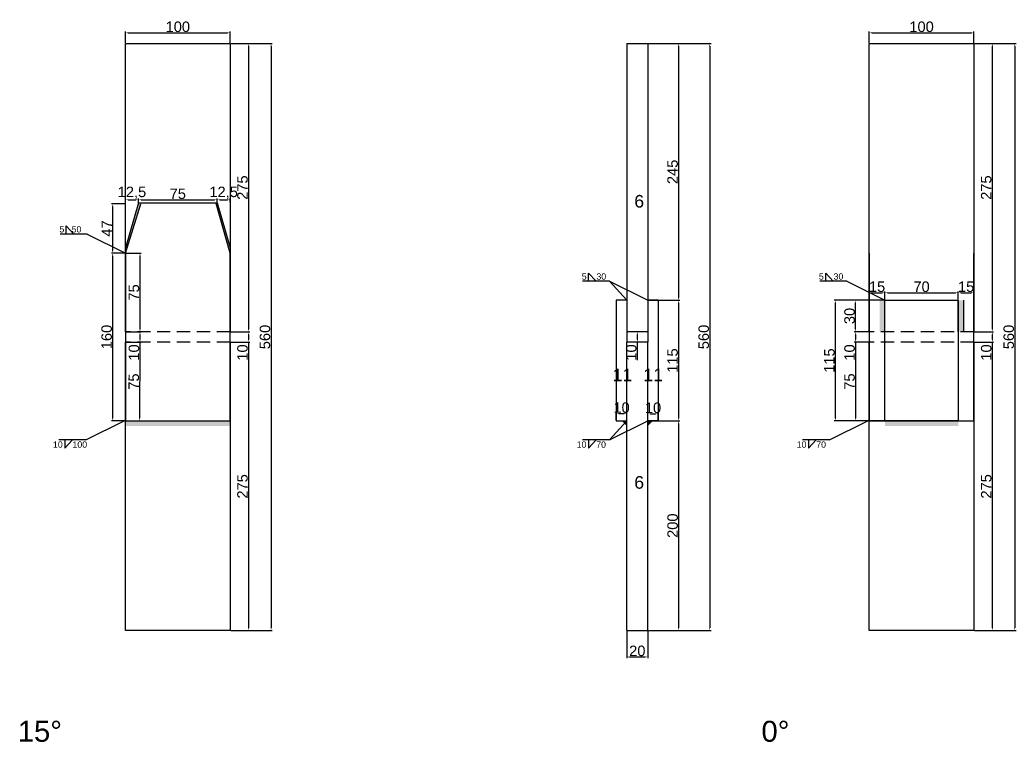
# Model space of a CAD drawing. Header units: millimetres. Extents: x 277 to 35015, y -7843 to 25622.
# Drawn here: x 6207 to 7158, y -7032 to -6344 of the extents above; entities that cross this region are included whole.
import ezdxf

# ---------------------------------------------------------------- set-up
doc = ezdxf.new("R2010")
doc.units = ezdxf.units.MM
doc.linetypes.add('DASHED', pattern=[19.05, 12.7, -6.35])
for name, color, linetype in [('尺寸标注', 6, 'Continuous'), ('标号', 4, 'Continuous'), ('焊缝', 250, 'Continuous')]:
    doc.layers.add(name, color=color, linetype=linetype)
doc.styles.get("Standard").update_dxf_attribs({"font": 'arial.ttf'})
doc.dimstyles.new('ISO-25-JHF', dxfattribs={"dimtxt": 10, "dimasz": 2.5, "dimexe": 1.25, "dimexo": 0.625, "dimtad": 1, "dimtxsty": 'Standard', "dimcen": 2.5, "dimadec": 0, "dimazin": 0, "dimtfac": 1, "dimtmove": 0, "dimatfit": 3, "dimfxl": 1, "dimarcsym": 0})

# ---------------------------------------------------------------- blocks, each defined once
blk = doc.blocks.new('*D1126')
at = {"layer": 'Defpoints', "color": 0, "transparency": 16777216}
for p in [(6408.11, -6355.84), (6308.11, -6365.98), (6408.11, -6365.98)]:
    blk.add_point(p, dxfattribs=at)
at = {"layer": '尺寸标注', "color": 0, "lineweight": -2, "transparency": 16777216}
for p, q in [((6308.11, -6365.35), (6308.11, -6354.59)), ((6310.61, -6355.84), (6405.61, -6355.84)), ((6408.11, -6365.35), (6408.11, -6354.59))]:
    blk.add_line(p, q, dxfattribs=at)
at = {"layer": '尺寸标注', "color": 0, "transparency": 16777216}
for points in [[(6310.61, -6355.42), (6310.61, -6356.26), (6308.11, -6355.84)], [(6405.61, -6355.42), (6405.61, -6356.26), (6408.11, -6355.84)]]:
    blk.add_solid(points, dxfattribs=at)
at = {"layer": '尺寸标注', "color": 0, "transparency": 16777216, "insert": (6358.11, -6350.11), "char_height": 10, "attachment_point": 5}
blk.add_mtext('100', dxfattribs=at)
blk = doc.blocks.new('*D1127')
at = {"layer": 'Defpoints', "color": 0, "transparency": 16777216}
for p in [(6408.11, -6365.98), (6408.11, -6640.98), (6425.59, -6640.98)]:
    blk.add_point(p, dxfattribs=at)
at = {"layer": '尺寸标注', "color": 0, "lineweight": -2, "transparency": 16777216}
for p, q in [((6408.74, -6365.98), (6426.84, -6365.98)), ((6425.59, -6368.48), (6425.59, -6638.48)), ((6408.74, -6640.98), (6426.84, -6640.98))]:
    blk.add_line(p, q, dxfattribs=at)
at = {"layer": '尺寸标注', "color": 0, "transparency": 16777216}
for points in [[(6425.17, -6368.48), (6426.01, -6368.48), (6425.59, -6365.98)], [(6425.17, -6638.48), (6426.01, -6638.48), (6425.59, -6640.98)]]:
    blk.add_solid(points, dxfattribs=at)
at = {"layer": '尺寸标注', "color": 0, "transparency": 16777216, "insert": (6419.86, -6503.48), "char_height": 10, "attachment_point": 5, "rotation": 90}
blk.add_mtext('275', dxfattribs=at)
blk = doc.blocks.new('*D1120')
at = {"layer": 'Defpoints', "color": 0, "transparency": 16777216}
for p in [(6295.95, -6565.98), (6308.11, -6565.98), (6308.11, -6725.98)]:
    blk.add_point(p, dxfattribs=at)
at = {"layer": '尺寸标注', "color": 0, "lineweight": -2, "transparency": 16777216}
for p, q in [((6307.49, -6565.98), (6294.7, -6565.98)), ((6295.95, -6723.48), (6295.95, -6568.48)), ((6307.49, -6725.98), (6294.7, -6725.98))]:
    blk.add_line(p, q, dxfattribs=at)
at = {"layer": '尺寸标注', "color": 0, "transparency": 16777216}
for points in [[(6295.54, -6568.48), (6296.37, -6568.48), (6295.95, -6565.98)], [(6295.54, -6723.48), (6296.37, -6723.48), (6295.95, -6725.98)]]:
    blk.add_solid(points, dxfattribs=at)
at = {"layer": '尺寸标注', "color": 0, "transparency": 16777216, "insert": (6290.22, -6645.98), "char_height": 10, "attachment_point": 5, "rotation": 90}
blk.add_mtext('160', dxfattribs=at)
blk = doc.blocks.new('*D1128')
at = {"layer": 'Defpoints', "color": 0, "transparency": 16777216}
for p in [(6408.11, -6640.98), (6408.11, -6650.98), (6425.59, -6650.98)]:
    blk.add_point(p, dxfattribs=at)
at = {"layer": '尺寸标注', "color": 0, "lineweight": -2, "transparency": 16777216}
for p, q in [((6408.74, -6640.98), (6426.84, -6640.98)), ((6425.59, -6643.48), (6425.59, -6648.48)), ((6408.74, -6650.98), (6426.84, -6650.98)), ((6425.59, -6650.98), (6425.59, -6668.08))]:
    blk.add_line(p, q, dxfattribs=at)
at = {"layer": '尺寸标注', "color": 0, "transparency": 16777216}
for points in [[(6425.17, -6643.48), (6426.01, -6643.48), (6425.59, -6640.98)], [(6425.17, -6648.48), (6426.01, -6648.48), (6425.59, -6650.98)]]:
    blk.add_solid(points, dxfattribs=at)
at = {"layer": '尺寸标注', "color": 0, "transparency": 16777216, "insert": (6419.86, -6660.78), "char_height": 10, "attachment_point": 5, "rotation": 90}
blk.add_mtext('10', dxfattribs=at)
blk = doc.blocks.new('*D1129')
at = {"layer": 'Defpoints', "color": 0, "transparency": 16777216}
for p in [(6408.11, -6650.98), (6408.11, -6925.98), (6425.59, -6925.98)]:
    blk.add_point(p, dxfattribs=at)
at = {"layer": '尺寸标注', "color": 0, "lineweight": -2, "transparency": 16777216}
for p, q in [((6408.74, -6650.98), (6426.84, -6650.98)), ((6425.59, -6653.48), (6425.59, -6923.48)), ((6408.74, -6925.98), (6426.84, -6925.98))]:
    blk.add_line(p, q, dxfattribs=at)
at = {"layer": '尺寸标注', "color": 0, "transparency": 16777216}
for points in [[(6425.17, -6653.48), (6426.01, -6653.48), (6425.59, -6650.98)], [(6425.17, -6923.48), (6426.01, -6923.48), (6425.59, -6925.98)]]:
    blk.add_solid(points, dxfattribs=at)
at = {"layer": '尺寸标注', "color": 0, "transparency": 16777216, "insert": (6419.86, -6788.48), "char_height": 10, "attachment_point": 5, "rotation": 90}
blk.add_mtext('275', dxfattribs=at)
blk = doc.blocks.new('*D1121')
at = {"layer": 'Defpoints', "color": 0, "transparency": 16777216}
for p in [(6408.11, -6365.98), (6408.11, -6925.98), (6447.04, -6925.98)]:
    blk.add_point(p, dxfattribs=at)
at = {"layer": '尺寸标注', "color": 0, "lineweight": -2, "transparency": 16777216}
for p, q in [((6408.74, -6365.98), (6448.29, -6365.98)), ((6447.04, -6368.48), (6447.04, -6923.48)), ((6408.74, -6925.98), (6448.29, -6925.98))]:
    blk.add_line(p, q, dxfattribs=at)
at = {"layer": '尺寸标注', "color": 0, "transparency": 16777216}
for points in [[(6446.63, -6368.48), (6447.46, -6368.48), (6447.04, -6365.98)], [(6446.63, -6923.48), (6447.46, -6923.48), (6447.04, -6925.98)]]:
    blk.add_solid(points, dxfattribs=at)
at = {"layer": '尺寸标注', "color": 0, "transparency": 16777216, "insert": (6441.31, -6645.98), "char_height": 10, "attachment_point": 5, "rotation": 90}
blk.add_mtext('560', dxfattribs=at)
blk = doc.blocks.new('*D1137')
at = {"layer": 'Defpoints', "color": 0, "transparency": 16777216}
for p in [(6308.11, -6565.98), (6308.11, -6640.98), (6322, -6640.98)]:
    blk.add_point(p, dxfattribs=at)
at = {"layer": '尺寸标注', "color": 0, "lineweight": -2, "transparency": 16777216}
for p, q in [((6308.74, -6565.98), (6323.25, -6565.98)), ((6322, -6568.48), (6322, -6638.48)), ((6308.74, -6640.98), (6323.25, -6640.98))]:
    blk.add_line(p, q, dxfattribs=at)
at = {"layer": '尺寸标注', "color": 0, "transparency": 16777216}
for points in [[(6321.59, -6568.48), (6322.42, -6568.48), (6322, -6565.98)], [(6321.59, -6638.48), (6322.42, -6638.48), (6322, -6640.98)]]:
    blk.add_solid(points, dxfattribs=at)
at = {"layer": '尺寸标注', "color": 0, "transparency": 16777216, "insert": (6316.29, -6603.48), "char_height": 10, "attachment_point": 5, "rotation": 90}
blk.add_mtext('75', dxfattribs=at)
blk = doc.blocks.new('*D1138')
at = {"layer": 'Defpoints', "color": 0, "transparency": 16777216}
for p in [(6308.11, -6640.98), (6308.11, -6650.98), (6322, -6650.98)]:
    blk.add_point(p, dxfattribs=at)
at = {"layer": '尺寸标注', "color": 0, "lineweight": -2, "transparency": 16777216}
for p, q in [((6308.74, -6640.98), (6323.25, -6640.98)), ((6322, -6643.48), (6322, -6648.48)), ((6308.74, -6650.98), (6323.25, -6650.98)), ((6322, -6650.98), (6322, -6668.08))]:
    blk.add_line(p, q, dxfattribs=at)
at = {"layer": '尺寸标注', "color": 0, "transparency": 16777216}
for points in [[(6321.59, -6643.48), (6322.42, -6643.48), (6322, -6640.98)], [(6321.59, -6648.48), (6322.42, -6648.48), (6322, -6650.98)]]:
    blk.add_solid(points, dxfattribs=at)
at = {"layer": '尺寸标注', "color": 0, "transparency": 16777216, "insert": (6316.27, -6660.78), "char_height": 10, "attachment_point": 5, "rotation": 90}
blk.add_mtext('10', dxfattribs=at)
blk = doc.blocks.new('*D1123')
at = {"layer": 'Defpoints', "color": 0, "transparency": 16777216}
for p in [(6308.11, -6650.98), (6307.75, -6725.98), (6321.64, -6726.04)]:
    blk.add_point(p, dxfattribs=at)
at = {"layer": '尺寸标注', "color": 0, "lineweight": -2, "transparency": 16777216}
for p, q in [((6308.74, -6650.98), (6323.25, -6651.05)), ((6321.99, -6653.54), (6321.65, -6723.54)), ((6308.37, -6725.98), (6322.89, -6726.05))]:
    blk.add_line(p, q, dxfattribs=at)
at = {"layer": '尺寸标注', "color": 0, "transparency": 16777216}
for points in [[(6321.57, -6653.54), (6322.41, -6653.55), (6322, -6651.04)], [(6321.23, -6723.54), (6322.07, -6723.55), (6321.64, -6726.04)]]:
    blk.add_solid(points, dxfattribs=at)
at = {"layer": '尺寸标注', "color": 0, "transparency": 16777216, "insert": (6316.11, -6688.52), "char_height": 10, "attachment_point": 5, "rotation": 89.72111}
blk.add_mtext('75', dxfattribs=at)
blk = doc.blocks.new('*D1145')
at = {"layer": 'Defpoints', "color": 0, "transparency": 16777216}
for p in [(6295.95, -6518.98), (6308.11, -6518.98), (6308.11, -6565.98)]:
    blk.add_point(p, dxfattribs=at)
at = {"layer": '尺寸标注', "color": 0, "lineweight": -2, "transparency": 16777216}
for p, q in [((6307.49, -6518.98), (6294.7, -6518.98)), ((6295.95, -6563.48), (6295.95, -6521.48)), ((6307.49, -6565.98), (6294.7, -6565.98))]:
    blk.add_line(p, q, dxfattribs=at)
at = {"layer": '尺寸标注', "color": 0, "transparency": 16777216}
for points in [[(6295.54, -6521.48), (6296.37, -6521.48), (6295.95, -6518.98)], [(6295.54, -6563.48), (6296.37, -6563.48), (6295.95, -6565.98)]]:
    blk.add_solid(points, dxfattribs=at)
at = {"layer": '尺寸标注', "color": 0, "transparency": 16777216, "insert": (6290.33, -6542.48), "char_height": 10, "attachment_point": 5, "rotation": 89.99989}
blk.add_mtext('47', dxfattribs=at)
blk = doc.blocks.new('*D1142')
at = {"layer": 'Defpoints', "color": 0, "transparency": 16777216}
for p in [(6308.11, -6518.57), (6320.61, -6515.13), (6320.61, -6518.57)]:
    blk.add_point(p, dxfattribs=at)
at = {"layer": '尺寸标注', "color": 0, "lineweight": -2, "transparency": 16777216}
for p, q in [((6308.11, -6517.94), (6308.11, -6513.88)), ((6310.61, -6515.13), (6318.11, -6515.13)), ((6320.61, -6517.94), (6320.61, -6513.88))]:
    blk.add_line(p, q, dxfattribs=at)
at = {"layer": '尺寸标注', "color": 0, "transparency": 16777216}
for points in [[(6310.61, -6514.72), (6310.61, -6515.55), (6308.11, -6515.13)], [(6318.11, -6514.72), (6318.11, -6515.55), (6320.61, -6515.13)]]:
    blk.add_solid(points, dxfattribs=at)
at = {"layer": '尺寸标注', "color": 0, "transparency": 16777216, "insert": (6314.36, -6508.5), "char_height": 10, "attachment_point": 5}
blk.add_mtext('12,5', dxfattribs=at)
blk = doc.blocks.new('*D1143')
at = {"layer": 'Defpoints', "color": 0, "transparency": 16777216}
for p in [(6320.61, -6518.62), (6395.61, -6515.13), (6395.61, -6518.62)]:
    blk.add_point(p, dxfattribs=at)
at = {"layer": '尺寸标注', "color": 0, "lineweight": -2, "transparency": 16777216}
for p, q in [((6320.61, -6517.99), (6320.61, -6513.88)), ((6323.11, -6515.13), (6393.11, -6515.13)), ((6395.61, -6517.99), (6395.61, -6513.88))]:
    blk.add_line(p, q, dxfattribs=at)
at = {"layer": '尺寸标注', "color": 0, "transparency": 16777216}
for points in [[(6323.11, -6514.72), (6323.11, -6515.55), (6320.61, -6515.13)], [(6393.11, -6514.72), (6393.11, -6515.55), (6395.61, -6515.13)]]:
    blk.add_solid(points, dxfattribs=at)
at = {"layer": '尺寸标注', "color": 0, "transparency": 16777216, "insert": (6358.11, -6509.42), "char_height": 10, "attachment_point": 5}
blk.add_mtext('75', dxfattribs=at)
blk = doc.blocks.new('*D1144')
at = {"layer": 'Defpoints', "color": 0, "transparency": 16777216}
for p in [(6395.61, -6517.99), (6408.11, -6515.13), (6408.11, -6517.99)]:
    blk.add_point(p, dxfattribs=at)
at = {"layer": '尺寸标注', "color": 0, "lineweight": -2, "transparency": 16777216}
for p, q in [((6395.61, -6517.37), (6395.61, -6513.88)), ((6398.11, -6515.13), (6405.61, -6515.13)), ((6408.11, -6517.37), (6408.11, -6513.88))]:
    blk.add_line(p, q, dxfattribs=at)
at = {"layer": '尺寸标注', "color": 0, "transparency": 16777216}
for points in [[(6398.11, -6514.72), (6398.11, -6515.55), (6395.61, -6515.13)], [(6405.61, -6514.72), (6405.61, -6515.55), (6408.11, -6515.13)]]:
    blk.add_solid(points, dxfattribs=at)
at = {"layer": '尺寸标注', "color": 0, "transparency": 16777216, "insert": (6401.86, -6508.5), "char_height": 10, "attachment_point": 5}
blk.add_mtext('12,5', dxfattribs=at)
blk = doc.blocks.new('*D1154')
at = {"layer": 'Defpoints', "color": 0, "transparency": 16777216}
for p in [(7117.83, -6355.84), (7017.83, -6365.98), (7117.83, -6365.98)]:
    blk.add_point(p, dxfattribs=at)
at = {"layer": '尺寸标注', "color": 0, "lineweight": -2, "transparency": 16777216}
for p, q in [((7017.83, -6365.35), (7017.83, -6354.59)), ((7020.33, -6355.84), (7115.33, -6355.84)), ((7117.83, -6365.35), (7117.83, -6354.59))]:
    blk.add_line(p, q, dxfattribs=at)
at = {"layer": '尺寸标注', "color": 0, "transparency": 16777216}
for points in [[(7020.33, -6355.42), (7020.33, -6356.26), (7017.83, -6355.84)], [(7115.33, -6355.42), (7115.33, -6356.26), (7117.83, -6355.84)]]:
    blk.add_solid(points, dxfattribs=at)
at = {"layer": '尺寸标注', "color": 0, "transparency": 16777216, "insert": (7067.83, -6350.11), "char_height": 10, "attachment_point": 5}
blk.add_mtext('100', dxfattribs=at)
blk = doc.blocks.new('*D1155')
at = {"layer": 'Defpoints', "color": 0, "transparency": 16777216}
for p in [(7117.83, -6365.98), (7117.83, -6640.98), (7135.31, -6640.98)]:
    blk.add_point(p, dxfattribs=at)
at = {"layer": '尺寸标注', "color": 0, "lineweight": -2, "transparency": 16777216}
for p, q in [((7118.45, -6365.98), (7136.56, -6365.98)), ((7135.31, -6368.48), (7135.31, -6638.48)), ((7118.45, -6640.98), (7136.56, -6640.98))]:
    blk.add_line(p, q, dxfattribs=at)
at = {"layer": '尺寸标注', "color": 0, "transparency": 16777216}
for points in [[(7134.89, -6368.48), (7135.72, -6368.48), (7135.31, -6365.98)], [(7134.89, -6638.48), (7135.72, -6638.48), (7135.31, -6640.98)]]:
    blk.add_solid(points, dxfattribs=at)
at = {"layer": '尺寸标注', "color": 0, "transparency": 16777216, "insert": (7129.58, -6503.48), "char_height": 10, "attachment_point": 5, "rotation": 90}
blk.add_mtext('275', dxfattribs=at)
blk = doc.blocks.new('*D1156')
at = {"layer": 'Defpoints', "color": 0, "transparency": 16777216}
for p in [(7117.83, -6640.98), (7117.83, -6650.98), (7135.31, -6650.98)]:
    blk.add_point(p, dxfattribs=at)
at = {"layer": '尺寸标注', "color": 0, "lineweight": -2, "transparency": 16777216}
for p, q in [((7118.45, -6640.98), (7136.56, -6640.98)), ((7135.31, -6643.48), (7135.31, -6648.48)), ((7118.45, -6650.98), (7136.56, -6650.98)), ((7135.31, -6650.98), (7135.31, -6668.08))]:
    blk.add_line(p, q, dxfattribs=at)
at = {"layer": '尺寸标注', "color": 0, "transparency": 16777216}
for points in [[(7134.89, -6643.48), (7135.72, -6643.48), (7135.31, -6640.98)], [(7134.89, -6648.48), (7135.72, -6648.48), (7135.31, -6650.98)]]:
    blk.add_solid(points, dxfattribs=at)
at = {"layer": '尺寸标注', "color": 0, "transparency": 16777216, "insert": (7129.58, -6660.78), "char_height": 10, "attachment_point": 5, "rotation": 90}
blk.add_mtext('10', dxfattribs=at)
blk = doc.blocks.new('*D1157')
at = {"layer": 'Defpoints', "color": 0, "transparency": 16777216}
for p in [(7117.83, -6650.98), (7117.83, -6925.98), (7135.31, -6925.98)]:
    blk.add_point(p, dxfattribs=at)
at = {"layer": '尺寸标注', "color": 0, "lineweight": -2, "transparency": 16777216}
for p, q in [((7118.45, -6650.98), (7136.56, -6650.98)), ((7135.31, -6653.48), (7135.31, -6923.48)), ((7118.45, -6925.98), (7136.56, -6925.98))]:
    blk.add_line(p, q, dxfattribs=at)
at = {"layer": '尺寸标注', "color": 0, "transparency": 16777216}
for points in [[(7134.89, -6653.48), (7135.72, -6653.48), (7135.31, -6650.98)], [(7134.89, -6923.48), (7135.72, -6923.48), (7135.31, -6925.98)]]:
    blk.add_solid(points, dxfattribs=at)
at = {"layer": '尺寸标注', "color": 0, "transparency": 16777216, "insert": (7129.58, -6788.48), "char_height": 10, "attachment_point": 5, "rotation": 90}
blk.add_mtext('275', dxfattribs=at)
blk = doc.blocks.new('*D1147')
at = {"layer": 'Defpoints', "color": 0, "transparency": 16777216}
for p in [(7117.83, -6365.98), (7117.83, -6925.98), (7156.76, -6925.98)]:
    blk.add_point(p, dxfattribs=at)
at = {"layer": '尺寸标注', "color": 0, "lineweight": -2, "transparency": 16777216}
for p, q in [((7118.45, -6365.98), (7158.01, -6365.98)), ((7156.76, -6368.48), (7156.76, -6923.48)), ((7118.45, -6925.98), (7158.01, -6925.98))]:
    blk.add_line(p, q, dxfattribs=at)
at = {"layer": '尺寸标注', "color": 0, "transparency": 16777216}
for points in [[(7156.34, -6368.48), (7157.17, -6368.48), (7156.76, -6365.98)], [(7156.34, -6923.48), (7157.17, -6923.48), (7156.76, -6925.98)]]:
    blk.add_solid(points, dxfattribs=at)
at = {"layer": '尺寸标注', "color": 0, "transparency": 16777216, "insert": (7151.03, -6645.98), "char_height": 10, "attachment_point": 5, "rotation": 90}
blk.add_mtext('560', dxfattribs=at)
blk = doc.blocks.new('*D1158')
at = {"layer": 'Defpoints', "color": 0, "transparency": 16777216}
for p in [(6786.56, -6925.98), (6806.56, -6925.98), (6806.56, -6951.17)]:
    blk.add_point(p, dxfattribs=at)
at = {"layer": '尺寸标注', "color": 0, "lineweight": -2, "transparency": 16777216}
for p, q in [((6786.56, -6926.6), (6786.56, -6952.42)), ((6806.56, -6926.6), (6806.56, -6952.42)), ((6789.06, -6951.17), (6804.06, -6951.17))]:
    blk.add_line(p, q, dxfattribs=at)
at = {"layer": '尺寸标注', "color": 0, "transparency": 16777216}
for points in [[(6789.06, -6950.76), (6789.06, -6951.59), (6786.56, -6951.17)], [(6804.06, -6950.76), (6804.06, -6951.59), (6806.56, -6951.17)]]:
    blk.add_solid(points, dxfattribs=at)
at = {"layer": '尺寸标注', "color": 0, "transparency": 16777216, "insert": (6796.56, -6945.44), "char_height": 10, "attachment_point": 5}
blk.add_mtext('20', dxfattribs=at)
blk = doc.blocks.new('*D1159')
at = {"layer": 'Defpoints', "color": 0, "transparency": 16777216}
for p in [(6786.56, -6719.09), (6776.56, -6725.98), (6786.56, -6725.98)]:
    blk.add_point(p, dxfattribs=at)
at = {"layer": '尺寸标注', "color": 0, "lineweight": -2, "transparency": 16777216}
for p, q in [((6776.56, -6725.35), (6776.56, -6717.84)), ((6779.06, -6719.09), (6784.06, -6719.09)), ((6786.56, -6725.35), (6786.56, -6717.84))]:
    blk.add_line(p, q, dxfattribs=at)
at = {"layer": '尺寸标注', "color": 0, "transparency": 16777216}
for points in [[(6779.06, -6718.68), (6779.06, -6719.51), (6776.56, -6719.09)], [(6784.06, -6718.68), (6784.06, -6719.51), (6786.56, -6719.09)]]:
    blk.add_solid(points, dxfattribs=at)
at = {"layer": '尺寸标注', "color": 0, "transparency": 16777216, "insert": (6781.56, -6713.36), "char_height": 10, "attachment_point": 5}
blk.add_mtext('10', dxfattribs=at)
blk = doc.blocks.new('*D1160')
at = {"layer": 'Defpoints', "color": 0, "transparency": 16777216}
for p in [(6816.56, -6719.31), (6806.56, -6725.98), (6816.56, -6725.98)]:
    blk.add_point(p, dxfattribs=at)
at = {"layer": '尺寸标注', "color": 0, "lineweight": -2, "transparency": 16777216}
for p, q in [((6806.56, -6725.35), (6806.56, -6718.06)), ((6809.06, -6719.31), (6814.06, -6719.31)), ((6816.56, -6725.35), (6816.56, -6718.06))]:
    blk.add_line(p, q, dxfattribs=at)
at = {"layer": '尺寸标注', "color": 0, "transparency": 16777216}
for points in [[(6809.06, -6718.89), (6809.06, -6719.72), (6806.56, -6719.31)], [(6814.06, -6718.89), (6814.06, -6719.72), (6816.56, -6719.31)]]:
    blk.add_solid(points, dxfattribs=at)
at = {"layer": '尺寸标注', "color": 0, "transparency": 16777216, "insert": (6811.56, -6713.58), "char_height": 10, "attachment_point": 5}
blk.add_mtext('10', dxfattribs=at)
blk = doc.blocks.new('*D1161')
at = {"layer": 'Defpoints', "color": 0, "transparency": 16777216}
for p in [(6806.56, -6365.98), (6806.56, -6610.98), (6836.03, -6610.98)]:
    blk.add_point(p, dxfattribs=at)
at = {"layer": '尺寸标注', "color": 0, "lineweight": -2, "transparency": 16777216}
for p, q in [((6807.19, -6365.98), (6837.28, -6365.98)), ((6836.03, -6368.48), (6836.03, -6608.48)), ((6807.19, -6610.98), (6837.28, -6610.98))]:
    blk.add_line(p, q, dxfattribs=at)
at = {"layer": '尺寸标注', "color": 0, "transparency": 16777216}
for points in [[(6835.61, -6368.48), (6836.44, -6368.48), (6836.03, -6365.98)], [(6835.61, -6608.48), (6836.44, -6608.48), (6836.03, -6610.98)]]:
    blk.add_solid(points, dxfattribs=at)
at = {"layer": '尺寸标注', "color": 0, "transparency": 16777216, "insert": (6830.3, -6488.48), "char_height": 10, "attachment_point": 5, "rotation": 90}
blk.add_mtext('245', dxfattribs=at)
blk = doc.blocks.new('*D1162')
at = {"layer": 'Defpoints', "color": 0, "transparency": 16777216}
for p in [(6816.56, -6610.98), (6816.56, -6725.98), (6836.03, -6725.98)]:
    blk.add_point(p, dxfattribs=at)
at = {"layer": '尺寸标注', "color": 0, "lineweight": -2, "transparency": 16777216}
for p, q in [((6817.19, -6610.98), (6837.28, -6610.98)), ((6836.03, -6613.48), (6836.03, -6723.48)), ((6817.19, -6725.98), (6837.28, -6725.98))]:
    blk.add_line(p, q, dxfattribs=at)
at = {"layer": '尺寸标注', "color": 0, "transparency": 16777216}
for points in [[(6835.61, -6613.48), (6836.44, -6613.48), (6836.03, -6610.98)], [(6835.61, -6723.48), (6836.44, -6723.48), (6836.03, -6725.98)]]:
    blk.add_solid(points, dxfattribs=at)
at = {"layer": '尺寸标注', "color": 0, "transparency": 16777216, "insert": (6830.3, -6668.48), "char_height": 10, "attachment_point": 5, "rotation": 90}
blk.add_mtext('115', dxfattribs=at)
blk = doc.blocks.new('*D1163')
at = {"layer": 'Defpoints', "color": 0, "transparency": 16777216}
for p in [(6806.56, -6725.98), (6806.56, -6925.98), (6836.03, -6925.98)]:
    blk.add_point(p, dxfattribs=at)
at = {"layer": '尺寸标注', "color": 0, "lineweight": -2, "transparency": 16777216}
for p, q in [((6807.19, -6725.98), (6837.28, -6725.98)), ((6836.03, -6728.48), (6836.03, -6923.48)), ((6807.19, -6925.98), (6837.28, -6925.98))]:
    blk.add_line(p, q, dxfattribs=at)
at = {"layer": '尺寸标注', "color": 0, "transparency": 16777216}
for points in [[(6835.61, -6728.48), (6836.44, -6728.48), (6836.03, -6725.98)], [(6835.61, -6923.48), (6836.44, -6923.48), (6836.03, -6925.98)]]:
    blk.add_solid(points, dxfattribs=at)
at = {"layer": '尺寸标注', "color": 0, "transparency": 16777216, "insert": (6830.3, -6825.98), "char_height": 10, "attachment_point": 5, "rotation": 90}
blk.add_mtext('200', dxfattribs=at)
blk = doc.blocks.new('*D1148')
at = {"layer": 'Defpoints', "color": 0, "transparency": 16777216}
for p in [(6807.19, -6365.98), (6807.19, -6925.98), (6865.7, -6925.98)]:
    blk.add_point(p, dxfattribs=at)
at = {"layer": '尺寸标注', "color": 0, "lineweight": -2, "transparency": 16777216}
for p, q in [((6807.81, -6365.98), (6866.95, -6365.98)), ((6865.7, -6368.48), (6865.7, -6923.48)), ((6807.81, -6925.98), (6866.95, -6925.98))]:
    blk.add_line(p, q, dxfattribs=at)
at = {"layer": '尺寸标注', "color": 0, "transparency": 16777216}
for points in [[(6865.28, -6368.48), (6866.12, -6368.48), (6865.7, -6365.98)], [(6865.28, -6923.48), (6866.12, -6923.48), (6865.7, -6925.98)]]:
    blk.add_solid(points, dxfattribs=at)
at = {"layer": '尺寸标注', "color": 0, "transparency": 16777216, "insert": (6859.97, -6645.98), "char_height": 10, "attachment_point": 5, "rotation": 90}
blk.add_mtext('560', dxfattribs=at)
blk = doc.blocks.new('*D1164')
at = {"layer": 'Defpoints', "color": 0, "transparency": 16777216}
for p in [(6806.56, -6640.98), (6796.56, -6650.98), (6806.56, -6650.98)]:
    blk.add_point(p, dxfattribs=at)
at = {"layer": '尺寸标注', "color": 0, "lineweight": -2, "transparency": 16777216}
for p, q in [((6805.94, -6640.98), (6795.31, -6640.98)), ((6796.56, -6643.48), (6796.56, -6648.48)), ((6805.94, -6650.98), (6795.31, -6650.98)), ((6796.56, -6650.98), (6796.56, -6668.08))]:
    blk.add_line(p, q, dxfattribs=at)
at = {"layer": '尺寸标注', "color": 0, "transparency": 16777216}
for points in [[(6796.14, -6643.48), (6796.98, -6643.48), (6796.56, -6640.98)], [(6796.14, -6648.48), (6796.98, -6648.48), (6796.56, -6650.98)]]:
    blk.add_solid(points, dxfattribs=at)
at = {"layer": '尺寸标注', "color": 0, "transparency": 16777216, "insert": (6790.83, -6660.78), "char_height": 10, "attachment_point": 5, "rotation": 90}
blk.add_mtext('10', dxfattribs=at)
blk = doc.blocks.new('*D1169')
at = {"layer": 'Defpoints', "color": 0, "transparency": 16777216}
for p in [(6985.67, -6610.98), (7032.83, -6610.98), (7032.83, -6725.98)]:
    blk.add_point(p, dxfattribs=at)
at = {"layer": '尺寸标注', "color": 0, "lineweight": -2, "transparency": 16777216}
for p, q in [((7032.2, -6610.98), (6984.42, -6610.98)), ((6985.67, -6723.48), (6985.67, -6613.48)), ((7032.2, -6725.98), (6984.42, -6725.98))]:
    blk.add_line(p, q, dxfattribs=at)
at = {"layer": '尺寸标注', "color": 0, "transparency": 16777216}
for points in [[(6985.25, -6613.48), (6986.09, -6613.48), (6985.67, -6610.98)], [(6985.25, -6723.48), (6986.09, -6723.48), (6985.67, -6725.98)]]:
    blk.add_solid(points, dxfattribs=at)
at = {"layer": '尺寸标注', "color": 0, "transparency": 16777216, "insert": (6979.94, -6668.48), "char_height": 10, "attachment_point": 5, "rotation": 90}
blk.add_mtext('115', dxfattribs=at)
blk = doc.blocks.new('*D1172')
at = {"layer": 'Defpoints', "color": 0, "transparency": 16777216}
for p in [(7004.88, -6610.98), (7017.83, -6610.98), (7017.83, -6640.98)]:
    blk.add_point(p, dxfattribs=at)
at = {"layer": '尺寸标注', "color": 0, "lineweight": -2, "transparency": 16777216}
for p, q in [((7017.2, -6610.98), (7003.63, -6610.98)), ((7004.88, -6638.48), (7004.88, -6613.48)), ((7017.2, -6640.98), (7003.63, -6640.98))]:
    blk.add_line(p, q, dxfattribs=at)
at = {"layer": '尺寸标注', "color": 0, "transparency": 16777216}
for points in [[(7004.46, -6613.48), (7005.29, -6613.48), (7004.88, -6610.98)], [(7004.46, -6638.48), (7005.29, -6638.48), (7004.88, -6640.98)]]:
    blk.add_solid(points, dxfattribs=at)
at = {"layer": '尺寸标注', "color": 0, "transparency": 16777216, "insert": (6999.14, -6625.98), "char_height": 10, "attachment_point": 5, "rotation": 90}
blk.add_mtext('30', dxfattribs=at)
blk = doc.blocks.new('*D1174')
at = {"layer": 'Defpoints', "color": 0, "transparency": 16777216}
for p in [(7032.83, -6603.8), (7017.83, -6610.98), (7032.83, -6610.98)]:
    blk.add_point(p, dxfattribs=at)
at = {"layer": '尺寸标注', "color": 0, "lineweight": -2, "transparency": 16777216}
for p, q in [((7017.83, -6610.35), (7017.83, -6602.55)), ((7020.33, -6603.8), (7030.33, -6603.8)), ((7032.83, -6610.35), (7032.83, -6602.55))]:
    blk.add_line(p, q, dxfattribs=at)
at = {"layer": '尺寸标注', "color": 0, "transparency": 16777216}
for points in [[(7020.33, -6603.39), (7020.33, -6604.22), (7017.83, -6603.8)], [(7030.33, -6603.39), (7030.33, -6604.22), (7032.83, -6603.8)]]:
    blk.add_solid(points, dxfattribs=at)
at = {"layer": '尺寸标注', "color": 0, "transparency": 16777216, "insert": (7025.33, -6598.07), "char_height": 10, "attachment_point": 5}
blk.add_mtext('15', dxfattribs=at)
blk = doc.blocks.new('*D1175')
at = {"layer": 'Defpoints', "color": 0, "transparency": 16777216}
for p in [(7102.83, -6603.8), (7032.83, -6610.98), (7102.83, -6610.98)]:
    blk.add_point(p, dxfattribs=at)
at = {"layer": '尺寸标注', "color": 0, "lineweight": -2, "transparency": 16777216}
for p, q in [((7032.83, -6610.35), (7032.83, -6602.55)), ((7035.33, -6603.8), (7100.33, -6603.8)), ((7102.83, -6610.35), (7102.83, -6602.55))]:
    blk.add_line(p, q, dxfattribs=at)
at = {"layer": '尺寸标注', "color": 0, "transparency": 16777216}
for points in [[(7035.33, -6603.39), (7035.33, -6604.22), (7032.83, -6603.8)], [(7100.33, -6603.39), (7100.33, -6604.22), (7102.83, -6603.8)]]:
    blk.add_solid(points, dxfattribs=at)
at = {"layer": '尺寸标注', "color": 0, "transparency": 16777216, "insert": (7067.83, -6598.07), "char_height": 10, "attachment_point": 5}
blk.add_mtext('70', dxfattribs=at)
blk = doc.blocks.new('*D1176')
at = {"layer": 'Defpoints', "color": 0, "transparency": 16777216}
for p in [(7117.83, -6603.8), (7102.83, -6610.98), (7117.83, -6610.98)]:
    blk.add_point(p, dxfattribs=at)
at = {"layer": '尺寸标注', "color": 0, "lineweight": -2, "transparency": 16777216}
for p, q in [((7102.83, -6610.35), (7102.83, -6602.55)), ((7105.33, -6603.8), (7115.33, -6603.8)), ((7117.83, -6610.35), (7117.83, -6602.55))]:
    blk.add_line(p, q, dxfattribs=at)
at = {"layer": '尺寸标注', "color": 0, "transparency": 16777216}
for points in [[(7105.33, -6603.39), (7105.33, -6604.22), (7102.83, -6603.8)], [(7115.33, -6603.39), (7115.33, -6604.22), (7117.83, -6603.8)]]:
    blk.add_solid(points, dxfattribs=at)
at = {"layer": '尺寸标注', "color": 0, "transparency": 16777216, "insert": (7110.33, -6598.07), "char_height": 10, "attachment_point": 5}
blk.add_mtext('15', dxfattribs=at)
blk = doc.blocks.new('*D1177')
at = {"layer": 'Defpoints', "color": 0, "transparency": 16777216}
for p in [(7017.83, -6640.98), (7004.88, -6650.98), (7017.83, -6650.98)]:
    blk.add_point(p, dxfattribs=at)
at = {"layer": '尺寸标注', "color": 0, "lineweight": -2, "transparency": 16777216}
for p, q in [((7017.2, -6640.98), (7003.63, -6640.98)), ((7004.88, -6643.48), (7004.88, -6648.48)), ((7017.2, -6650.98), (7003.63, -6650.98)), ((7004.88, -6650.98), (7004.88, -6668.08))]:
    blk.add_line(p, q, dxfattribs=at)
at = {"layer": '尺寸标注', "color": 0, "transparency": 16777216}
for points in [[(7004.46, -6643.48), (7005.29, -6643.48), (7004.88, -6640.98)], [(7004.46, -6648.48), (7005.29, -6648.48), (7004.88, -6650.98)]]:
    blk.add_solid(points, dxfattribs=at)
at = {"layer": '尺寸标注', "color": 0, "transparency": 16777216, "insert": (6999.15, -6660.78), "char_height": 10, "attachment_point": 5, "rotation": 90}
blk.add_mtext('10', dxfattribs=at)
blk = doc.blocks.new('*D1178')
at = {"layer": 'Defpoints', "color": 0, "transparency": 16777216}
for p in [(7017.83, -6650.98), (7004.88, -6725.98), (7017.83, -6725.98)]:
    blk.add_point(p, dxfattribs=at)
at = {"layer": '尺寸标注', "color": 0, "lineweight": -2, "transparency": 16777216}
for p, q in [((7017.2, -6650.98), (7003.63, -6650.98)), ((7004.88, -6653.48), (7004.88, -6723.48)), ((7017.2, -6725.98), (7003.63, -6725.98))]:
    blk.add_line(p, q, dxfattribs=at)
at = {"layer": '尺寸标注', "color": 0, "transparency": 16777216}
for points in [[(7004.46, -6653.48), (7005.29, -6653.48), (7004.88, -6650.98)], [(7004.46, -6723.48), (7005.29, -6723.48), (7004.88, -6725.98)]]:
    blk.add_solid(points, dxfattribs=at)
at = {"layer": '尺寸标注', "color": 0, "transparency": 16777216, "insert": (6999.17, -6688.48), "char_height": 10, "attachment_point": 5, "rotation": 90}
blk.add_mtext('75', dxfattribs=at)

msp = doc.modelspace()

# ---------------------------------------------------------------- hatches: boundary and pattern name
at = {"layer": '焊缝'}
h = msp.add_hatch(color=250, dxfattribs=at)
h.dxf.hatch_style = 1
h.paths.add_polyline_path([(6308.112, -6560.874), (6308.112, -6565.976), (6322.697, -6518.915), (6320.612, -6517.945)])
h = msp.add_hatch(color=250, dxfattribs=at)
h.dxf.hatch_style = 1
h.paths.add_polyline_path([(6408.112, -6560.874), (6408.112, -6565.976), (6394.069, -6518.923), (6395.611, -6517.991)])
h = msp.add_hatch(color=250, dxfattribs=at)
h.dxf.hatch_style = 1
h.paths.add_polyline_path([(7032.828, -6610.976), (7027.828, -6610.976), (7027.828, -6640.976), (7032.828, -6640.976)])
h = msp.add_hatch(color=250, dxfattribs=at)
h.dxf.hatch_style = 1
h.paths.add_polyline_path([(7102.828, -6610.976), (7107.828, -6610.997), (7107.828, -6640.976), (7102.828, -6640.976)])
h = msp.add_hatch(color=250, dxfattribs=at)
h.dxf.hatch_style = 1
h.paths.add_polyline_path([(6308.112, -6730.976), (6308.112, -6725.976), (6408.112, -6725.976), (6408.107, -6730.976)])
h = msp.add_hatch(color=250, dxfattribs=at)
h.dxf.hatch_style = 1
h.paths.add_polyline_path([(6786.56, -6730.976), (6781.56, -6725.976), (6786.56, -6725.976)])
h = msp.add_hatch(color=250, dxfattribs=at)
h.dxf.hatch_style = 1
h.paths.add_polyline_path([(6806.56, -6730.976), (6811.56, -6725.976), (6806.56, -6725.976)])
h = msp.add_hatch(color=250, dxfattribs=at)
h.dxf.hatch_style = 1
h.paths.add_polyline_path([(7032.828, -6730.976), (7032.828, -6725.976), (7102.828, -6725.976), (7102.828, -6730.976)])

# ---------------------------------------------------------------- linework, layer by layer
for p, q in [((6308.112, -6365.976), (6408.112, -6365.976)), ((6308.112, -6640.976), (6308.112, -6365.976)), ((6408.112, -6365.976), (6408.112, -6640.976)), ((6786.56, -6365.976), (6806.56, -6365.976)), ((6786.56, -6365.976), (6786.56, -6640.976)), ((6806.56, -6365.976), (6806.56, -6640.976)), ((7017.828, -6365.976), (7117.828, -6365.976)), ((7017.828, -6640.976), (7017.828, -6365.976)), ((7117.828, -6365.976), (7117.828, -6640.976)), ((6320.612, -6517.945), (6395.612, -6517.991)), ((6308.112, -6565.976), (6308.112, -6725.976)), ((6408.112, -6725.976), (6408.112, -6565.976)), ((7017.828, -6565.976), (7017.828, -6725.976)), ((7117.828, -6725.976), (7117.828, -6565.976)), ((6776.56, -6610.976), (6776.56, -6725.976)), ((6786.56, -6610.976), (6776.56, -6610.976)), ((6816.56, -6610.976), (6806.56, -6610.976)), ((6816.56, -6610.976), (6816.56, -6725.976)), ((7032.828, -6610.976), (7102.828, -6610.976)), ((7032.828, -6725.976), (7032.828, -6610.976)), ((7032.828, -6610.976), (7102.828, -6610.976)), ((7102.828, -6610.976), (7102.828, -6725.976)), ((6806.56, -6640.976), (6786.56, -6640.976)), ((6786.56, -6640.976), (6786.56, -6650.976)), ((6806.56, -6640.976), (6806.56, -6650.976)), ((6308.112, -6925.976), (6308.112, -6650.976)), ((6408.112, -6650.976), (6408.112, -6925.976)), ((6806.56, -6650.976), (6786.56, -6650.976)), ((6786.56, -6925.976), (6786.56, -6650.976)), ((6806.56, -6925.976), (6806.56, -6650.976)), ((7017.828, -6925.976), (7017.828, -6650.976)), ((7117.828, -6650.976), (7117.828, -6925.976)), ((6308.112, -6725.976), (6408.112, -6725.976)), ((6776.56, -6725.976), (6786.56, -6725.976)), ((6816.56, -6725.976), (6806.56, -6725.976)), ((7017.828, -6725.976), (7117.828, -6725.976)), ((7102.828, -6725.976), (7032.828, -6725.976)), ((6408.112, -6925.976), (6308.112, -6925.976)), ((6786.56, -6925.976), (6806.56, -6925.976)), ((7117.828, -6925.976), (7017.828, -6925.976))]:
    msp.add_line(p, q)
at = {"linetype": 'DASHED'}
for p, q in [((6408.112, -6640.976), (6308.112, -6640.976)), ((7117.828, -6640.976), (7017.828, -6640.976)), ((6408.112, -6650.976), (6308.112, -6650.976)), ((7117.828, -6650.976), (7017.828, -6650.976))]:
    msp.add_line(p, q, dxfattribs=at)
at = {"layer": '尺寸标注'}
for p, q in [((6271.72, -6547.786), (6245.957, -6547.786)), ((6251.607, -6547.786), (6251.607, -6540.022)), ((6251.607, -6540.022), (6258.839, -6547.786)), ((6271.72, -6547.786), (6308.112, -6565.976)), ((6750.056, -6592.786), (6750.056, -6585.022)), ((6750.056, -6585.022), (6757.287, -6592.786)), ((6976.323, -6592.786), (6976.323, -6585.022)), ((6976.323, -6585.022), (6983.555, -6592.786)), ((6770.169, -6592.786), (6744.406, -6592.786)), ((6786.56, -6610.976), (6770.169, -6592.786)), ((6770.169, -6592.786), (6806.56, -6610.976)), ((6996.436, -6592.786), (6970.673, -6592.786)), ((6996.436, -6592.786), (7032.828, -6610.976)), ((6270.407, -6744.166), (6306.798, -6725.976)), ((6786.56, -6725.976), (6770.169, -6744.166)), ((6770.169, -6744.166), (6806.56, -6725.976)), ((6980.123, -6744.166), (7016.514, -6725.976)), ((6270.407, -6744.166), (6244.644, -6744.166)), ((6250.294, -6744.166), (6250.294, -6751.931)), ((6250.294, -6751.931), (6257.525, -6744.166)), ((6770.169, -6744.166), (6744.406, -6744.166)), ((6750.056, -6744.166), (6750.056, -6751.931)), ((6750.056, -6751.931), (6757.287, -6744.166)), ((6980.123, -6744.166), (6954.36, -6744.166)), ((6960.01, -6744.166), (6960.01, -6751.931)), ((6960.01, -6751.931), (6967.241, -6744.166))]:
    msp.add_line(p, q, dxfattribs=at)
at = {"layer": '焊缝'}
for p, q in [((6320.612, -6517.945), (6308.107, -6560.874)), ((6308.112, -6565.976), (6322.697, -6518.915)), ((6408.112, -6565.976), (6394.557, -6518.783)), ((6395.611, -6517.991), (6408.117, -6560.874)), ((7032.828, -6640.976), (7032.828, -6610.976)), ((7102.828, -6640.976), (7102.828, -6610.976)), ((7107.828, -6610.997), (7107.828, -6640.976)), ((6308.112, -6725.976), (6408.112, -6725.976)), ((7017.828, -6725.976), (7117.828, -6725.976))]:
    msp.add_line(p, q, dxfattribs=at)

# ---------------------------------------------------------------- texts
at = {"char_height": 20, "attachment_point": 1}
for s, insert in [('15° ', (6205.32, -7012.082)), ('0° ', (6915.036, -7012.082))]:
    msp.add_mtext_dynamic_manual_height_columns(s, width=70.10425, gutter_width=12.5, heights=[0], dxfattribs=dict(at, insert=insert))
at = {"layer": '尺寸标注', "char_height": 6}
for s, insert, attachment_point in [('5   50', (6245.137, -6540.269), 1), ('5    30', (6743.586, -6585.269), 1), ('5    30', (6969.853, -6585.269), 1), ('\\pt0;10    100', (6238.952, -6751.683), 7), ('\\pt0;10    70', (6738.714, -6751.683), 7), ('\\pt0;10    70', (6948.668, -6751.683), 7)]:
    msp.add_mtext_dynamic_manual_height_columns(s, width=68.30832, gutter_width=12.5, heights=[0], dxfattribs=dict(at, insert=insert, attachment_point=attachment_point))
at = {"layer": '标号', "char_height": 12, "attachment_point": 7}
for s, insert in [('6 ', (6793.696, -6522.687)), ('11 ', (6773.139, -6688.116)), ('11 ', (6802.439, -6688.116)), ('6 ', (6793.696, -6790.86))]:
    msp.add_mtext_dynamic_manual_height_columns(s, width=70.10425, gutter_width=12.5, heights=[0], dxfattribs=dict(at, insert=insert))

# ---------------------------------------------------------------- dimensions: what is measured, and where the dimension line sits
at = {"layer": '尺寸标注'}
for p1, p2, distance, picture, middle in [((6308.112, -6365.976), (6408.112, -6365.976), 10.138, '*D1126', (6358.112, -6350.108)), ((7017.828, -6365.976), (7117.828, -6365.976), 10.138, '*D1154', (7067.828, -6350.108)), ((6408.112, -6365.976), (6408.112, -6640.976), 17.478, '*D1127', (6419.859, -6503.476)), ((6408.112, -6365.976), (6408.112, -6925.976), 38.931, '*D1121', (6441.311, -6645.976)), ((6806.56, -6365.976), (6806.56, -6610.976), 29.467, '*D1161', (6830.296, -6488.476)), ((7117.828, -6365.976), (7117.828, -6640.976), 17.478, '*D1155', (7129.575, -6503.476)), ((7117.828, -6365.976), (7117.828, -6925.976), 38.931, '*D1147', (7151.027, -6645.976)), ((6320.612, -6518.616), (6395.612, -6518.616), 3.484, '*D1143', (6358.112, -6509.422)), ((6308.112, -6565.976), (6308.112, -6518.976), 12.158, '*D1145', (6290.329, -6542.476)), ((6308.112, -6725.976), (6308.112, -6565.976), 12.158, '*D1120', (6290.223, -6645.976)), ((6308.112, -6565.976), (6308.112, -6640.976), 13.891, '*D1137', (6316.292, -6603.476)), ((7017.828, -6610.976), (7032.828, -6610.976), 7.173, '*D1174', (7025.328, -6598.073)), ((7032.828, -6610.976), (7102.828, -6610.976), 7.173, '*D1175', (7067.828, -6598.073)), ((7102.828, -6610.976), (7117.828, -6610.976), 7.173, '*D1176', (7110.328, -6598.073)), ((6816.56, -6610.976), (6816.56, -6725.976), 19.467, '*D1162', (6830.296, -6668.476)), ((7032.828, -6725.976), (7032.828, -6610.976), 47.158, '*D1169', (6979.939, -6668.476)), ((7017.828, -6640.976), (7017.828, -6610.976), 12.951, '*D1172', (6999.143, -6625.976)), ((6308.112, -6640.976), (6308.112, -6650.976), 13.891, '*D1138', (6316.272, -6660.776)), ((6408.112, -6640.976), (6408.112, -6650.976), 17.478, '*D1128', (6419.859, -6660.776)), ((6806.56, -6640.976), (6806.56, -6650.976), -10, '*D1164', (6790.829, -6660.776)), ((7017.828, -6640.976), (7017.828, -6650.976), -12.951, '*D1177', (6999.146, -6660.776)), ((7117.828, -6640.976), (7117.828, -6650.976), 17.478, '*D1156', (7129.575, -6660.776)), ((6308.112, -6650.976), (6307.747, -6725.976), 13.891, '*D1123', (6316.109, -6688.516)), ((6408.112, -6650.976), (6408.112, -6925.976), 17.478, '*D1129', (6419.859, -6788.476)), ((7017.828, -6650.976), (7017.828, -6725.976), -12.951, '*D1178', (6999.167, -6688.476)), ((7117.828, -6650.976), (7117.828, -6925.976), 17.478, '*D1157', (7129.575, -6788.476)), ((6806.56, -6725.976), (6806.56, -6925.976), 29.467, '*D1163', (6830.296, -6825.976))]:
    dim = msp.add_aligned_dim(p1=p1, p2=p2, distance=distance, dimstyle='ISO-25-JHF', dxfattribs=at)
    dim.commit()
    dim.dimension.update_dxf_attribs({"geometry": picture, "text_midpoint": middle})
for base, p1, p2, angle, picture, middle in [((6865.699, -6925.976), (6807.185, -6365.976), (6807.185, -6925.976), 270, '*D1148', (6865.699, -6645.976)), ((6320.612, -6515.132), (6308.112, -6518.57), (6320.612, -6518.57), 0, '*D1142', (6314.362, -6515.132)), ((6408.112, -6515.132), (6395.612, -6517.991), (6408.112, -6517.991), 0, '*D1144', (6401.862, -6515.132)), ((6786.56, -6719.094), (6776.56, -6725.976), (6786.56, -6725.976), 0, '*D1159', (6781.56, -6719.094)), ((6816.56, -6719.307), (6806.56, -6725.976), (6816.56, -6725.976), 0, '*D1160', (6811.56, -6719.307)), ((6806.56, -6951.174), (6786.56, -6925.976), (6806.56, -6925.976), 0, '*D1158', (6796.56, -6951.174))]:
    dim = msp.add_linear_dim(base=base, p1=p1, p2=p2, angle=angle, dimstyle='ISO-25-JHF', dxfattribs=at)
    dim.commit()
    dim.dimension.update_dxf_attribs({"geometry": picture, "text_midpoint": middle, "dimtype": 161})

doc.saveas('drawing.dxf')
